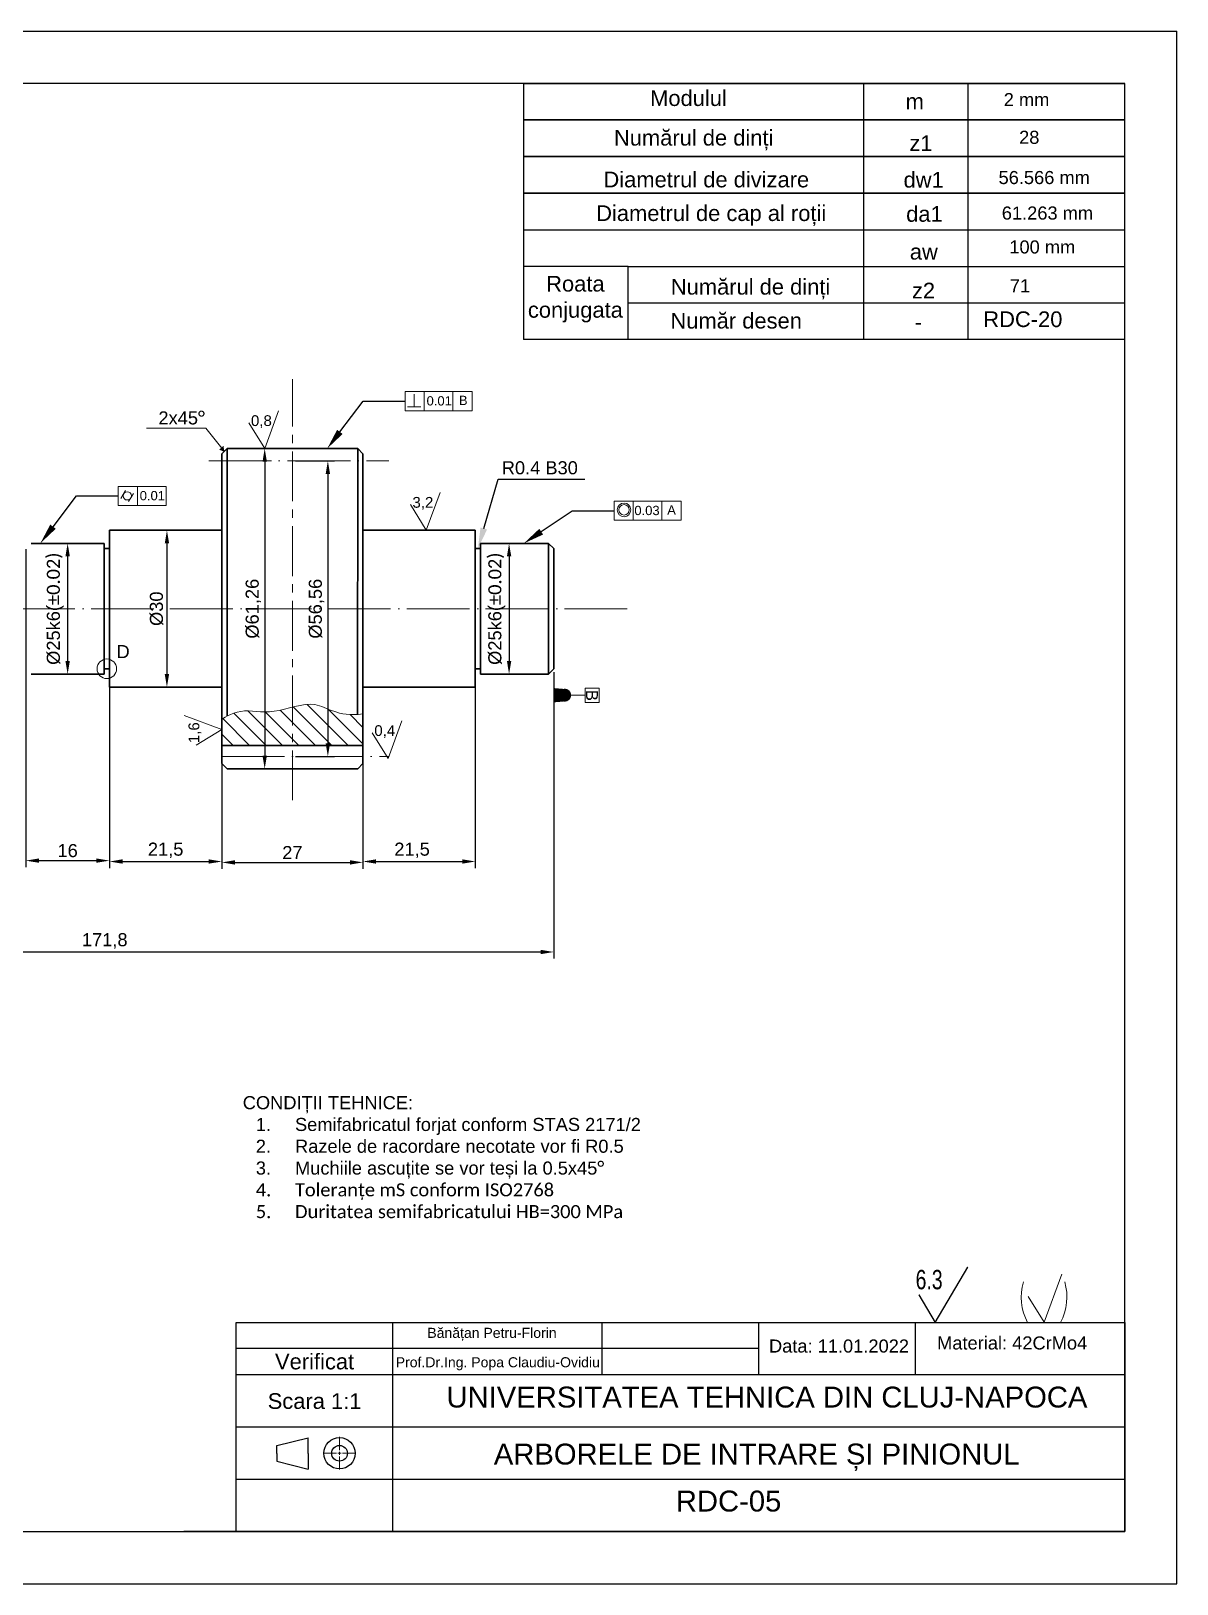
# Model space of a CAD drawing. Header units: millimetres. Extents: x 53 to 473, y 24 to 321.
# Drawn here: x 253.8 to 473.1, y 24.1 to 321.1 of the extents above; entities that cross this region are included whole.
import ezdxf
from ezdxf import colors
from ezdxf.entities.mleader import LeaderData, LeaderLine
from ezdxf.math import Vec2, Vec3

# ---------------------------------------------------------------- set-up
doc = ezdxf.new("R2010")
doc.units = ezdxf.units.MM
doc.header["$LTSCALE"] = 0.5
doc.linetypes.add('ACAD_ISO04W100', pattern=[30, 24, -3, 0, -3])
doc.linetypes.add('CENTER2', pattern=[28.575, 19.05, -3.175, 3.175, -3.175])
for name, color, linetype, lineweight in [('Center line', 150, 'CENTER2', 0), ('Centerline', 7, 'ACAD_ISO04W100', 13), ('Linii groase', 7, 'Continuous', 30), ('Linii subtiri', 7, 'Continuous', 13)]:
    doc.layers.add(name, color=color, linetype=linetype, lineweight=lineweight)
doc.styles.add('SLDTEXTSTYLE0', font='TXT', dxfattribs={"width": 0.75})
doc.styles.get("Standard").update_dxf_attribs({"font": 'arial.ttf'})
doc.dimstyles.new('ISO-25', dxfattribs={"dimtxt": 2.5, "dimasz": 2.5, "dimexe": 1.25, "dimexo": 0.625, "dimtad": 1, "dimtxsty": 'Standard', "dimcen": 2.5, "dimadec": 0, "dimazin": 0, "dimtfac": 1, "dimtmove": 0, "dimatfit": 3, "dimfxl": 1, "dimarcsym": 0})

# ---------------------------------------------------------------- blocks, each defined once
blk = doc.blocks.new('*U3')
at = {"layer": 'Centerline', "color": 0, "linetype": 'CENTER2', "transparency": 16777216}
blk.add_line((0, -62.78), (0, 17.71), dxfattribs=at)
blk = doc.blocks.new('*D4')
at = {"layer": 'Defpoints', "color": 0, "transparency": 16777216}
for p in [(352.85, 223.16), (345.31, 198.16), (352.85, 198.16)]:
    blk.add_point(p, dxfattribs=at)
at = {"layer": 'Linii subtiri', "color": 0, "lineweight": -2, "transparency": 16777216}
for p, q in [((352.22, 223.16), (344.06, 223.16)), ((345.31, 220.66), (345.31, 200.66)), ((352.22, 198.16), (344.06, 198.16))]:
    blk.add_line(p, q, dxfattribs=at)
at = {"layer": 'Linii subtiri', "color": 0, "transparency": 16777216}
for points in [[(344.9, 220.66), (345.73, 220.66), (345.31, 223.16)], [(344.9, 200.66), (345.73, 200.66), (345.31, 198.16)]]:
    blk.add_solid(points, dxfattribs=at)
at = {"layer": 'Linii subtiri', "color": 0, "transparency": 16777216, "insert": (342.96, 210.66), "char_height": 2.5, "attachment_point": 5, "rotation": 90}
blk.add_mtext('%%C25k6({\\fCalibri|b0|i0|c238|p34;±0.02)}', dxfattribs=at)
blk = doc.blocks.new('*U6')
at = {"layer": 'Center line', "color": 0, "linetype": 'CENTER2', "transparency": 16777216}
for p, q in [((0, 0.6), (0, 3.12)), ((-3.12, 0), (-0.6, 0)), ((0.6, 0), (3.12, 0)), ((0, -3.12), (0, -0.6))]:
    blk.add_line(p, q, dxfattribs=at)
at = {"layer": 'Center line', "color": 0, "linetype": 'Continuous', "transparency": 16777216}
for p, q in [((-0.3, 0), (0.3, 0)), ((0, -0.3), (0, 0.3))]:
    blk.add_line(p, q, dxfattribs=at)
blk = doc.blocks.new('SW_SFSYMBOL_0')
at = {"color": 0, "linetype": 'Continuous', "lineweight": 0}
for q in [(9.96, 5.29), (0.59, 0)]:
    blk.add_line((3.72, -5.29), q, dxfattribs=at)
at = {"color": 0, "linetype": 'Continuous', "lineweight": 0, "insert": (0, 4.77), "char_height": 3.704, "attachment_point": 1, "style": 'SLDTEXTSTYLE0'}
blk.add_mtext('6.3', dxfattribs=at)
blk = doc.blocks.new('*D16')
at = {"layer": 'Defpoints', "color": 0, "transparency": 16777216}
for p in [(252.85, 222.66), (268.85, 222.16), (268.85, 162.48)]:
    blk.add_point(p, dxfattribs=at)
at = {"layer": 'Linii subtiri', "color": 0, "lineweight": -2, "transparency": 16777216}
for p, q in [((252.85, 222.04), (252.85, 161.23)), ((268.85, 221.54), (268.85, 161.23)), ((255.35, 162.48), (266.35, 162.48))]:
    blk.add_line(p, q, dxfattribs=at)
at = {"layer": 'Linii subtiri', "color": 0, "transparency": 16777216}
for points in [[(255.35, 162.9), (255.35, 162.07), (252.85, 162.48)], [(266.35, 162.9), (266.35, 162.07), (268.85, 162.48)]]:
    blk.add_solid(points, dxfattribs=at)
at = {"layer": 'Linii subtiri', "color": 0, "transparency": 16777216, "insert": (260.85, 164.38), "char_height": 2.5, "attachment_point": 5}
blk.add_mtext('16', dxfattribs=at)
blk = doc.blocks.new('*D17')
at = {"layer": 'Defpoints', "color": 0, "transparency": 16777216}
for p in [(260.85, 223.16), (260.85, 198.16), (260.85, 198.16)]:
    blk.add_point(p, dxfattribs=at)
at = {"layer": 'Linii subtiri', "color": 0, "lineweight": -2, "transparency": 16777216}
for p, q in [((261.47, 223.16), (262.1, 223.16)), ((260.85, 220.66), (260.85, 200.66)), ((261.47, 198.16), (262.1, 198.16))]:
    blk.add_line(p, q, dxfattribs=at)
at = {"layer": 'Linii subtiri', "color": 0, "transparency": 16777216}
for points in [[(260.43, 220.66), (261.27, 220.66), (260.85, 223.16)], [(260.43, 200.66), (261.27, 200.66), (260.85, 198.16)]]:
    blk.add_solid(points, dxfattribs=at)
at = {"layer": 'Linii subtiri', "color": 0, "transparency": 16777216, "insert": (258.49, 210.66), "char_height": 2.5, "width": 3.6426, "attachment_point": 5, "rotation": 90}
blk.add_mtext('%%C25k6({\\fCalibri|b0|i0|c238|p34;±0.02)}', dxfattribs=at)
blk = doc.blocks.new('*D18')
at = {"layer": 'Defpoints', "color": 0, "transparency": 16777216}
for p in [(268.85, 225.66), (290.35, 225.66), (290.35, 162.31)]:
    blk.add_point(p, dxfattribs=at)
at = {"layer": 'Linii subtiri', "color": 0, "lineweight": -2, "transparency": 16777216}
for p, q in [((268.85, 225.04), (268.85, 161.06)), ((290.35, 225.04), (290.35, 161.06)), ((271.35, 162.31), (287.85, 162.31))]:
    blk.add_line(p, q, dxfattribs=at)
at = {"layer": 'Linii subtiri', "color": 0, "transparency": 16777216}
for points in [[(271.35, 162.73), (271.35, 161.9), (268.85, 162.31)], [(287.85, 162.73), (287.85, 161.9), (290.35, 162.31)]]:
    blk.add_solid(points, dxfattribs=at)
at = {"layer": 'Linii subtiri', "color": 0, "transparency": 16777216, "insert": (279.6, 164.44), "char_height": 2.5, "attachment_point": 5}
blk.add_mtext('21,5', dxfattribs=at)
blk = doc.blocks.new('*D19')
at = {"layer": 'Defpoints', "color": 0, "transparency": 16777216}
for p in [(280.35, 225.66), (279.85, 195.66), (280.35, 195.66)]:
    blk.add_point(p, dxfattribs=at)
at = {"layer": 'Linii subtiri', "color": 0, "lineweight": -2, "transparency": 16777216}
for p, q in [((279.72, 225.66), (278.6, 225.66)), ((279.85, 223.16), (279.85, 198.16)), ((279.72, 195.66), (278.6, 195.66))]:
    blk.add_line(p, q, dxfattribs=at)
at = {"layer": 'Linii subtiri', "color": 0, "transparency": 16777216}
for points in [[(279.43, 223.16), (280.26, 223.16), (279.85, 225.66)], [(279.43, 198.16), (280.26, 198.16), (279.85, 195.66)]]:
    blk.add_solid(points, dxfattribs=at)
at = {"layer": 'Linii subtiri', "color": 0, "transparency": 16777216, "insert": (277.88, 210.66), "char_height": 2.5, "attachment_point": 5, "rotation": 90}
blk.add_mtext('%%C30', dxfattribs=at)
blk = doc.blocks.new('*D20')
at = {"layer": 'Defpoints', "color": 0, "transparency": 16777216}
for p in [(290.35, 240.29), (317.35, 240.29), (317.35, 162.14)]:
    blk.add_point(p, dxfattribs=at)
at = {"layer": 'Linii subtiri', "color": 0, "lineweight": -2, "transparency": 16777216}
for p, q in [((290.35, 239.67), (290.35, 160.89)), ((317.35, 239.67), (317.35, 160.89)), ((292.85, 162.14), (314.85, 162.14))]:
    blk.add_line(p, q, dxfattribs=at)
at = {"layer": 'Linii subtiri', "color": 0, "transparency": 16777216}
for points in [[(292.85, 162.56), (292.85, 161.72), (290.35, 162.14)], [(314.85, 162.56), (314.85, 161.72), (317.35, 162.14)]]:
    blk.add_solid(points, dxfattribs=at)
at = {"layer": 'Linii subtiri', "color": 0, "transparency": 16777216, "insert": (303.85, 164.02), "char_height": 2.5, "attachment_point": 5}
blk.add_mtext('27', dxfattribs=at)
blk = doc.blocks.new('*D21')
at = {"layer": 'Defpoints', "color": 0, "transparency": 16777216}
for p in [(291.35, 241.29), (291.35, 180.04), (298.55, 180.04)]:
    blk.add_point(p, dxfattribs=at)
at = {"layer": 'Linii subtiri', "color": 0, "lineweight": -2, "transparency": 16777216}
for p, q in [((291.97, 241.29), (299.8, 241.29)), ((298.55, 238.79), (298.55, 182.54)), ((291.97, 180.04), (299.8, 180.04))]:
    blk.add_line(p, q, dxfattribs=at)
at = {"layer": 'Linii subtiri', "color": 0, "transparency": 16777216}
for points in [[(298.14, 238.79), (298.97, 238.79), (298.55, 241.29)], [(298.14, 182.54), (298.97, 182.54), (298.55, 180.04)]]:
    blk.add_solid(points, dxfattribs=at)
at = {"layer": 'Linii subtiri', "color": 0, "transparency": 16777216, "insert": (296.39, 210.66), "char_height": 2.5, "attachment_point": 5, "rotation": 90}
blk.add_mtext('%%C61,26', dxfattribs=at)
blk = doc.blocks.new('*D22')
at = {"layer": 'Defpoints', "color": 0, "transparency": 16777216}
for p in [(303.85, 238.94), (303.85, 182.39), (310.64, 182.39)]:
    blk.add_point(p, dxfattribs=at)
at = {"layer": 'Linii subtiri', "color": 0, "lineweight": -2, "transparency": 16777216}
for p, q in [((304.47, 238.94), (311.89, 238.94)), ((310.64, 236.44), (310.64, 184.89)), ((304.47, 182.39), (311.89, 182.39))]:
    blk.add_line(p, q, dxfattribs=at)
at = {"layer": 'Linii subtiri', "color": 0, "transparency": 16777216}
for points in [[(310.22, 236.44), (311.06, 236.44), (310.64, 238.94)], [(310.22, 184.89), (311.06, 184.89), (310.64, 182.39)]]:
    blk.add_solid(points, dxfattribs=at)
at = {"layer": 'Linii subtiri', "color": 0, "transparency": 16777216, "insert": (308.47, 210.66), "char_height": 2.5, "attachment_point": 5, "rotation": 90}
blk.add_mtext('%%C56,56', dxfattribs=at)
blk = doc.blocks.new('*D23')
at = {"layer": 'Defpoints', "color": 0, "transparency": 16777216}
for p in [(182.05, 201.66), (353.85, 199.16), (353.85, 145.01)]:
    blk.add_point(p, dxfattribs=at)
at = {"layer": 'Linii subtiri', "color": 0, "lineweight": -2, "transparency": 16777216}
for p, q in [((182.05, 201.04), (182.05, 143.76)), ((353.85, 198.54), (353.85, 143.76)), ((184.55, 145.01), (351.35, 145.01))]:
    blk.add_line(p, q, dxfattribs=at)
at = {"layer": 'Linii subtiri', "color": 0, "transparency": 16777216}
for points in [[(184.55, 145.42), (184.55, 144.59), (182.05, 145.01)], [(351.35, 145.42), (351.35, 144.59), (353.85, 145.01)]]:
    blk.add_solid(points, dxfattribs=at)
at = {"layer": 'Linii subtiri', "color": 0, "transparency": 16777216, "insert": (267.95, 147.13), "char_height": 2.5, "attachment_point": 5}
blk.add_mtext('171,8', dxfattribs=at)
blk = doc.blocks.new('*D24')
at = {"layer": 'Defpoints', "color": 0, "transparency": 16777216}
for p in [(317.35, 225.66), (338.85, 225.66), (338.85, 162.31)]:
    blk.add_point(p, dxfattribs=at)
at = {"layer": 'Linii subtiri', "color": 0, "lineweight": -2, "transparency": 16777216}
for p, q in [((317.35, 225.04), (317.35, 161.06)), ((338.85, 225.04), (338.85, 161.06)), ((319.85, 162.31), (336.35, 162.31))]:
    blk.add_line(p, q, dxfattribs=at)
at = {"layer": 'Linii subtiri', "color": 0, "transparency": 16777216}
for points in [[(319.85, 162.73), (319.85, 161.9), (317.35, 162.31)], [(336.35, 162.73), (336.35, 161.9), (338.85, 162.31)]]:
    blk.add_solid(points, dxfattribs=at)
at = {"layer": 'Linii subtiri', "color": 0, "transparency": 16777216, "insert": (326.75, 164.44), "char_height": 2.5, "attachment_point": 5}
blk.add_mtext('21,5', dxfattribs=at)

msp = doc.modelspace()

# ---------------------------------------------------------------- hatches: boundary and pattern name
at = {"layer": 'Linii subtiri'}
h = msp.add_hatch(color=256, dxfattribs=at)
h.dxf.hatch_style = 1
h.paths.add_polyline_path([(289.969, 241.082), (290.326, 241.37), (290.849, 240.721)])
h = msp.add_hatch(color=256, dxfattribs=at)
h.dxf.hatch_style = 1
h.paths.add_polyline_path([(290.683, 241.658), (290.326, 241.37), (290.849, 240.721)])
h = msp.add_hatch(dxfattribs=at)
h.set_pattern_fill('ANSI31', color=256, scale=0.7, angle=270)
h.set_pattern_definition([(315, (-29495.2857, 50210.6646), (1.57154482, 1.57154482), [])])
edge = h.paths.add_edge_path()
edge.add_line((317.349, 184.5), (317.349, 190.527))
edge.add_spline(control_points=[(317.349, 190.527), (312.39, 189.877), (309.523, 193.084), (305.342, 192.216), (303.849, 191.84)], knot_values=[0, 0, 0, 0, 1, 1.5576344, 1.5576344, 1.5576344, 1.5576344], degree=3, periodic=0)
edge.add_line((303.849, 191.84), (303.849, 184.5))
edge.add_line((303.849, 184.5), (317.349, 184.5))
edge = h.paths.add_edge_path()
edge.add_spline(control_points=[(303.849, 191.84), (302.665, 191.542), (298.811, 190.436), (293.874, 191.936), (290.349, 189.552), (290.349, 189.552)], knot_values=[1.5576344, 1.5576344, 1.5576344, 1.5576344, 2, 3, 4, 4, 4, 4], degree=3, periodic=0)
edge.add_line((290.349, 189.552), (290.349, 184.5))
edge.add_line((290.349, 184.5), (303.849, 184.5))
edge.add_line((303.849, 184.5), (303.849, 191.84))
h = msp.add_hatch(color=256, dxfattribs=at)
h.dxf.hatch_style = 1
h.paths.add_polyline_path([(355.912, 192.928, 1), (355.912, 195.306), (353.868, 195.485), (353.868, 192.749)])

# ---------------------------------------------------------------- linework, layer by layer
for p, q in [((53.095, 321.142), (473.095, 321.142)), ((473.095, 24.142), (473.095, 321.142)), ((463.095, 311.142), (73.095, 311.142)), ((348.095, 311.142), (348.095, 269.142)), ((348.095, 311.142), (463.095, 311.142)), ((413.095, 311.142), (413.095, 269.142)), ((433.095, 311.142), (433.095, 269.142)), ((463.095, 34.142), (463.095, 311.142)), ((463.095, 262.142), (463.095, 311.142)), ((348.095, 283.142), (463.095, 283.142)), ((368.095, 283.142), (368.095, 283.062)), ((368.095, 276.142), (348.095, 276.142)), ((368.095, 276.142), (463.095, 276.142)), ((368.095, 262.142), (368.095, 276.142)), ((348.095, 269.142), (348.095, 262.142)), ((368.095, 269.142), (463.095, 269.142)), ((413.095, 269.142), (413.095, 262.142)), ((433.095, 269.142), (433.095, 262.142)), ((463.095, 262.142), (348.095, 262.142)), ((426.811, 74.142), (433.054, 84.725)), ((423.689, 79.433), (426.811, 74.142)), ((293.095, 74.142), (463.095, 74.142)), ((293.095, 34.142), (293.095, 74.142)), ((323.095, 34.142), (323.095, 74.142)), ((363.095, 64.142), (363.095, 74.142)), ((393.095, 64.142), (393.095, 74.142)), ((423.095, 64.142), (423.095, 74.142)), ((463.095, 74.142), (463.095, 34.142)), ((393.095, 69.142), (293.095, 69.142)), ((463.095, 64.142), (293.095, 64.142)), ((463.095, 54.142), (293.095, 54.142)), ((300.87, 50.597), (306.87, 52.097)), ((300.87, 49.097), (300.87, 50.597)), ((306.87, 49.097), (306.87, 52.097)), ((300.87, 49.097), (300.87, 47.597)), ((300.87, 47.597), (306.87, 46.097)), ((306.87, 49.097), (306.87, 46.097)), ((463.095, 44.142), (293.095, 44.142)), ((73.095, 34.142), (463.095, 34.142)), ((463.095, 34.142), (283.055, 34.142)), ((53.095, 24.142), (473.095, 24.142))]:
    msp.add_line(p, q)
at = {"color": 7, "linetype": 'Continuous', "lineweight": 18}
for p, q in [((348.095, 311.142), (348.095, 283.142)), ((413.095, 311.142), (413.095, 283.142)), ((433.095, 311.142), (433.095, 283.142)), ((463.095, 283.142), (348.095, 283.142)), ((348.095, 283.142), (348.095, 269.142)), ((368.095, 283.142), (368.095, 283.062)), ((413.095, 283.142), (413.095, 269.142)), ((433.095, 283.142), (433.095, 269.142)), ((368.095, 276.142), (463.095, 276.142)), ((463.095, 269.142), (368.095, 269.142))]:
    msp.add_line(p, q, dxfattribs=at)
at = {"color": 7, "linetype": 'Continuous', "lineweight": 30}
for p, q in [((348.095, 304.142), (463.095, 304.142)), ((348.095, 297.142), (463.095, 297.142)), ((348.095, 290.142), (463.095, 290.142))]:
    msp.add_line(p, q, dxfattribs=at)
for radius in [3, 1.5]:
    msp.add_circle((312.87, 49.129), radius)
at = {"layer": 'Centerline'}
for p, q in [((287.84, 238.944), (322.3, 238.944)), ((367.925, 210.665), (166.617, 210.665)), ((290.349, 182.385), (322.3, 182.385)), ((315.849, 182.385), (315.849, 182.385))]:
    msp.add_line(p, q, dxfattribs=at)
at = {"layer": 'Linii groase'}
for p, q in [((290.349, 240.293), (291.349, 241.293)), ((316.349, 241.293), (291.349, 241.293)), ((291.349, 241.293), (291.397, 190.149)), ((316.349, 241.293), (316.307, 190.426)), ((317.349, 240.293), (316.349, 241.293)), ((290.349, 238.944), (290.349, 240.293)), ((290.349, 236.83), (290.349, 238.944)), ((317.349, 238.944), (317.349, 240.293)), ((317.349, 236.83), (317.349, 238.944)), ((290.349, 210.665), (290.349, 236.83)), ((317.349, 236.83), (317.349, 210.665)), ((267.849, 223.165), (253.849, 223.165)), ((267.849, 222.165), (267.849, 223.165)), ((268.849, 195.665), (268.849, 225.665)), ((280.349, 225.665), (268.849, 225.665)), ((268.849, 210.665), (268.849, 225.665)), ((290.349, 225.665), (280.349, 225.665)), ((290.349, 210.665), (290.349, 225.665)), ((317.349, 210.665), (317.349, 225.665)), ((317.349, 225.665), (327.349, 225.665)), ((327.349, 225.665), (338.849, 225.665)), ((338.849, 225.665), (338.849, 210.665)), ((339.849, 222.165), (339.849, 223.165)), ((339.849, 223.165), (352.849, 223.165)), ((353.849, 222.165), (352.849, 223.165)), ((352.849, 223.165), (352.849, 210.665)), ((268.849, 222.165), (267.849, 222.165)), ((267.849, 222.165), (267.849, 210.665)), ((338.849, 210.665), (338.849, 222.165)), ((338.849, 222.165), (339.849, 222.165)), ((339.849, 222.165), (339.849, 210.665)), ((353.849, 222.165), (353.849, 210.665)), ((353.849, 210.665), (353.849, 222.165)), ((267.849, 199.165), (267.849, 210.665)), ((290.349, 210.665), (290.349, 184.5)), ((317.349, 184.5), (317.349, 210.665)), ((338.849, 195.665), (338.849, 210.665)), ((338.849, 210.665), (338.849, 199.165)), ((338.849, 195.665), (338.849, 210.665)), ((339.849, 199.165), (339.849, 210.665)), ((352.849, 198.165), (352.849, 210.665)), ((353.849, 199.165), (353.849, 210.665)), ((268.849, 199.165), (267.849, 199.165)), ((267.849, 199.165), (267.849, 198.165)), ((338.849, 199.165), (339.849, 199.165)), ((339.849, 199.165), (339.849, 198.165)), ((353.849, 199.165), (352.849, 198.165)), ((267.849, 198.165), (253.849, 198.165)), ((339.849, 198.165), (352.849, 198.165)), ((280.349, 195.665), (268.849, 195.665)), ((290.349, 195.665), (280.349, 195.665)), ((317.349, 195.665), (327.349, 195.665)), ((327.349, 195.665), (338.849, 195.665)), ((290.349, 184.5), (317.349, 184.5)), ((290.349, 184.5), (290.349, 182.385)), ((317.349, 184.5), (317.349, 182.385)), ((290.349, 182.385), (290.349, 181.037)), ((317.349, 182.385), (317.349, 181.037)), ((290.349, 181.037), (291.349, 180.037)), ((316.349, 180.037), (291.349, 180.037)), ((317.349, 181.037), (316.349, 180.037))]:
    msp.add_line(p, q, dxfattribs=at)
at = {"layer": 'Linii subtiri'}
for p, q in [((325.412, 252.194), (325.412, 248.531)), ((329.075, 252.194), (325.412, 252.194)), ((327.151, 251.676), (327.151, 249.245)), ((334.569, 252.194), (329.075, 252.194)), ((329.075, 248.531), (329.075, 252.194)), ((338.232, 252.194), (334.569, 252.194)), ((334.569, 248.531), (334.569, 252.194)), ((338.232, 248.531), (338.232, 252.194)), ((298.555, 241.293), (301.216, 248.487)), ((325.412, 248.531), (329.075, 248.531)), ((327.151, 249.245), (325.871, 249.245)), ((327.151, 249.245), (328.433, 249.245)), ((329.075, 248.531), (334.569, 248.531)), ((334.569, 248.531), (338.232, 248.531)), ((275.923, 245.169), (287.265, 245.169)), ((287.265, 245.169), (290.849, 240.721)), ((298.555, 241.293), (295.529, 246.194)), ((289.969, 241.082), (290.326, 241.37)), ((290.849, 240.721), (289.969, 241.082)), ((290.683, 241.658), (290.326, 241.37)), ((270.524, 234.066), (270.524, 230.403)), ((274.187, 234.066), (270.524, 234.066)), ((271.048, 231.747), (271.948, 233.284)), ((272.525, 231.141), (273.425, 232.677)), ((279.681, 234.066), (274.187, 234.066)), ((274.187, 230.403), (274.187, 234.066)), ((279.681, 230.403), (279.681, 234.066)), ((329.453, 225.665), (332.114, 232.859)), ((270.524, 230.403), (274.187, 230.403)), ((274.187, 230.403), (279.681, 230.403)), ((329.453, 225.665), (326.427, 230.566)), ((365.41, 227.567), (365.41, 231.23)), ((365.41, 231.23), (369.073, 231.23)), ((369.073, 231.23), (374.567, 231.23)), ((369.073, 227.567), (369.073, 231.23)), ((374.567, 231.23), (378.23, 231.23)), ((374.567, 227.567), (374.567, 231.23)), ((378.23, 231.23), (378.23, 227.567)), ((369.073, 227.567), (365.41, 227.567)), ((374.567, 227.567), (369.073, 227.567)), ((378.23, 227.567), (374.567, 227.567)), ((357.101, 194.117), (359.837, 194.117)), ((362.572, 195.485), (359.837, 195.485)), ((359.837, 195.485), (359.837, 194.117)), ((359.837, 194.117), (359.837, 192.749)), ((362.572, 192.749), (362.572, 195.485)), ((290.349, 187.582), (283.155, 190.243)), ((359.837, 192.749), (362.572, 192.749)), ((290.349, 187.582), (285.447, 184.556)), ((322.162, 182.013), (324.823, 189.207)), ((322.162, 182.013), (319.137, 186.914)), ((447.666, 74.221), (451.066, 83.41)), ((447.666, 74.221), (444.641, 79.122))]:
    msp.add_line(p, q, dxfattribs=at)
for centre, radius in [((272.258, 232.247), 0.792), ((367.303, 229.566), 1.304), ((367.303, 229.566), 0.995), ((268.349, 199.165), 1.88)]:
    msp.add_circle(centre, radius, dxfattribs=at)
for centre, radius, start, end in [((355.912, 194.117), 1.189, 270, 90), ((453.497, 79.015), 10.204, 163.49369, 208.52552), ((441.836, 79.015), 10.204, 331.47448, 16.50631)]:
    msp.add_arc(centre, radius, start, end, dxfattribs=at)
msp.add_open_spline([(317.349, 190.527), (312.39, 189.877), (308.708, 193.995), (299.938, 190.093), (293.874, 191.936), (290.349, 189.552), (290.349, 189.552)], degree=3, dxfattribs=at)

# ---------------------------------------------------------------- block references
at = {"color": 7, "linetype": 'Continuous', "lineweight": 0}
msp.add_blockref('SW_SFSYMBOL_0', (423.095, 79.433), dxfattribs=at)
at = {"layer": 'Center line', "linetype": 'CENTER2'}
msp.add_blockref('*U6', (312.87, 49.129), dxfattribs=at)
at = {"layer": 'Centerline', "linetype": 'CENTER2'}
msp.add_blockref('*U3', (303.849, 236.83), dxfattribs=at)

# ---------------------------------------------------------------- texts
at = {"attachment_point": 1}
for s, width, gutter_width, heights, insert, char_height in [('\\pxqc;Modulul', 30, 1, [5.32], (364.632, 309.812), 3), ('m', 30, 1, [0], (421.184, 309.186), 3), ('Numărul de dinți', 34.65736, 1, [5.32], (365.374, 302.243), 3), ('z1', 30, 1, [0], (421.898, 301.216), 3), ('Diametrul de divizare', 44.14201, 1, [5.32], (363.368, 294.248), 3), ('dw1', 30, 1, [0], (420.786, 294.204), 3), ('\\pxt8;Diametrul de cap al roții', 46.15143, 1, [5.32], (361.974, 287.812), 3), ('da1', 30, 1, [0], (421.283, 287.667), 3), ('aw', 30, 1, [0], (421.987, 280.433), 3), ('\\pxqc;Roata conjugata', 17.23936, 1, [12.121], (349.375, 274.319), 3), ('Numărul de dinți', 36.90328, 1, [5.32], (376.255, 273.735), 3), ('z2', 30, 1, [0], (422.391, 273.012), 3), ('Număr desen', 30, 1, [5.32], (376.182, 267.248), 3), ('RDC-20', 30, 1, [5.32], (436.046, 267.527), 3), ('-', 30, 1, [0], (422.93, 266.97), 3), ('\\pxqc;Bănățan Petru-Florin', 40.61245, 0, [4.28], (321.735, 73.125), 1.91972), ('Material: 42CrMo4', 46.17954, 0, [3.929], (427.208, 71.482), 2.5), ('\\pxqc;Verificat', 30, 1, [0], (293.095, 68.181), 3), ('  Data: 11.01.2022', 33.32929, 0, [5.573], (393.095, 70.894), 2.5), ('\\pxqc;Prof.Dr.Ing. Popa Claudiu-Ovidiu', 40.61245, 0, [4.28], (322.842, 67.503), 1.91972), ('\\pxqc;Scara 1:1', 30, 1, [0], (293.095, 60.621), 3), ('\\pxqc;UNIVERSITATEA TEHNICA DIN CLUJ-NAPOCA', 143.10608, 1, [0], (323.095, 61.88), 4), ('ARBORELE DE INTRARE ȘI PINIONUL', 119.27642, 0, [12.569], (342.389, 50.982), 4), ('RDC-05', 119.27642, 0, [12.569], (377.217, 41.992), 4)]:
    msp.add_mtext_dynamic_manual_height_columns(s, width=width, gutter_width=gutter_width, heights=heights, dxfattribs=dict(at, insert=insert, char_height=char_height))
at = {"layer": 'Linii groase'}
for s, width, gutter_width, insert, char_height, attachment_point in [('2 mm', 19.52178, 12.5, (439.953, 309.278), 2.5, 1), ('28', 13.525, 12.5, (442.892, 302.073), 2.5, 1), ('56.566 mm', 20.40097, 12.5, (438.96, 294.378), 2.5, 1), ('61.263 mm', 25.24337, 12.5, (439.579, 287.587), 2.5, 1), ('100 mm', 14.21874, 12.5, (441.021, 281.099), 2.5, 1), ('71', 10.40647, 12.5, (441.124, 273.685), 2.5, 1), ('0.01', 2.35672, 8.89, (329.527, 251.306), 1.7781, 1), ('0.01', 2.35672, 8.89, (274.639, 233.178), 1.7781, 1), ('0.03', 2.35672, 8.89, (374.115, 230.342), 1.7781, 3), ('D', 4.07961, 12.5, (270.207, 203.712), 2.5, 1)]:
    msp.add_mtext_dynamic_manual_height_columns(s, width=width, gutter_width=gutter_width, heights=[0], dxfattribs=dict(at, insert=insert, char_height=char_height, attachment_point=attachment_point))
at = {"layer": 'Linii subtiri'}
for s, width, gutter_width, insert, char_height, attachment_point in [('B', 1.16919, 8.84, (335.716, 251.392), 1.768, 1), ('2x45{\\fCalibri|b0|i0|c238|p34;°}', 9.89533, 12.5, (278.22, 248.401), 2.5, 1), ('0,8', 5.19144, 10.301, (295.922, 247.661), 2.0601, 1), ('R0.4 B30', 17.4735, 12.5, (343.911, 238.866), 2.5, 1), ('3,2', 5.19144, 10.301, (326.819, 232.033), 2.0601, 1), ('A', 1.16919, 8.84, (377.217, 230.428), 1.768, 3), ('0,4', 5.19144, 10.301, (319.529, 188.381), 2.0601, 1), ('\\A1;CONDIȚII TEHNICE:\\P\\pxi-3,l4,t4;1.^ISemifabricatul forjat conform STAS 2171/2\\P2.^IRazele de racordare necotate vor fi R0.5\\P3.^IMuchiile ascuțite se vor teși la 0.5x45{\\A0;\\fCalibri|b0|i0|c238|p34;°\\P4.^IToleran\\fCalibri|b0|i0|c0|p34;ț\\fCalibri|b0|i0|c238|p34;e mS conform ISO2768\\P5.^IDuritatea semifabricatului HB=300 MPa}', 93.08822, 12.5, (294.354, 117.439), 2.5, 1)]:
    msp.add_mtext_dynamic_manual_height_columns(s, width=width, gutter_width=gutter_width, heights=[0], dxfattribs=dict(at, insert=insert, char_height=char_height, attachment_point=attachment_point))
at = {"layer": 'Linii subtiri', "attachment_point": 1}
for s, width, gutter_width, insert, char_height, rotation in [('^IB', 1.71181, 11.382, (362.305, 195.142), 2.2763, 270), ('1,6', 5.19144, 10.301, (283.98, 184.949), 2.0601, 90)]:
    msp.add_mtext_dynamic_manual_height_columns(s, width=width, gutter_width=gutter_width, heights=[0], dxfattribs=dict(at, insert=insert, char_height=char_height, rotation=rotation))

# ---------------------------------------------------------------- dimensions: what is measured, and where the dimension line sits
at = {"layer": 'Linii subtiri'}
for base, p1, p2, text, picture, middle in [((298.555, 180.037), (291.349, 241.293), (291.349, 180.037), '%%C<>', '*D21', (296.386, 210.665)), ((310.639, 182.385), (303.849, 238.944), (303.849, 182.385), '%%C<>', '*D22', (308.471, 210.665)), ((260.849, 198.165), (260.849, 223.165), (260.849, 198.165), '%%C25k6({\\fCalibri|b0|i0|c238|p34;±0.02)}', '*D17', (258.492, 210.665)), ((279.848, 195.665), (280.349, 225.665), (280.349, 195.665), '%%C<>', '*D19', (277.876, 210.665))]:
    dim = msp.add_linear_dim(base=base, p1=p1, p2=p2, angle=90, text=text, dimstyle='ISO-25', dxfattribs=at)
    dim.commit()
    dim.dimension.update_dxf_attribs({"geometry": picture, "text_midpoint": middle})
for base, p1, p2, picture, middle in [((317.349, 162.141), (290.349, 240.293), (317.349, 240.293), '*D20', (303.849, 162.141)), ((290.349, 162.312), (268.849, 225.665), (290.349, 225.665), '*D18', (279.599, 162.312)), ((338.849, 162.312), (317.349, 225.665), (338.849, 225.665), '*D24', (326.751, 162.312)), ((268.849, 162.483), (252.849, 222.665), (268.849, 222.165), '*D16', (260.849, 162.483)), ((353.849, 145.007), (182.049, 201.665), (353.849, 199.165), '*D23', (267.949, 145.007))]:
    dim = msp.add_linear_dim(base=base, p1=p1, p2=p2, dimstyle='ISO-25', dxfattribs=at)
    dim.commit()
    dim.dimension.update_dxf_attribs({"geometry": picture, "text_midpoint": middle, "dimtype": 160})
dim = msp.add_linear_dim(base=(345.312, 198.165), p1=(352.849, 223.165), p2=(352.849, 198.165), angle=270, text='%%C<>k6({\\fCalibri|b0|i0|c238|p34;±0.02)}', dimstyle='ISO-25', dxfattribs=at)
dim.commit()
dim.dimension.update_dxf_attribs({"geometry": '*D4', "text_midpoint": (345.312, 210.665), "dimtype": 160})

# ---------------------------------------------------------------- leaders
ml = msp.add_multileader_mtext('Standard', dxfattribs=at)
ml.set_content('', color=256)
ml.set_leader_properties()
ml.build(insert=Vec2(0, 0))
ctx = ml.context
ctx.base_point, ctx.plane_origin = Vec3(325.412, 250.362), Vec3(310.517, 241.293)
notes = []
notes.append((ctx, [(0, (1, 1, 0), (317.412, 250.362), (1, 0), 8, [(0, [(310.517, 241.293)], 0, [])])]))
ctx.mtext.insert, ctx.mtext.flow_direction = Vec3(327.412, 252.362), 5
ml = msp.add_multileader_mtext('Standard', dxfattribs=at)
ml.set_content('', color=256)
ml.set_leader_properties()
ml.build(insert=Vec2(0, 0))
ctx = ml.context
ctx.base_point, ctx.plane_origin = Vec3(359.785, 235.407), Vec3(339.349, 222.165)
notes.append((ctx, [(0, (1, 1, 0), (343.231, 235.407), (1, 0), 16.554, [(0, [(339.349, 222.165)], 0, [])])]))
ctx.mtext.insert, ctx.mtext.flow_direction = Vec3(361.785, 237.407), 5
ml = msp.add_multileader_mtext('Standard', dxfattribs=at)
ml.set_content('', color=256)
ml.set_leader_properties()
ml.build(insert=Vec2(0, 0))
ctx = ml.context
ctx.base_point, ctx.plane_origin = Vec3(270.524, 232.234), Vec3(255.629, 223.165)
notes.append((ctx, [(0, (1, 1, 0), (262.524, 232.234), (1, 0), 8, [(0, [(255.629, 223.165)], 0, [])])]))
ctx.mtext.insert, ctx.mtext.flow_direction = Vec3(272.524, 234.234), 5
ml = msp.add_multileader_mtext('Standard', dxfattribs=at)
ml.set_content('', color=256)
ml.set_leader_properties()
ml.build(insert=Vec2(0, 0))
ctx = ml.context
ctx.base_point, ctx.plane_origin = Vec3(365.41, 229.398), Vec3(348.143, 223.165)
notes.append((ctx, [(0, (1, 1, 0), (357.41, 229.398), (1, 0), 8, [(0, [(348.143, 223.165)], 0, [])])]))
ctx.mtext.insert, ctx.mtext.flow_direction = Vec3(367.41, 231.398), 5
for ctx, leaders in notes:
    for number, flags, end, landing, length, lines in leaders:
        leader = LeaderData()
        leader.index, (leader.has_last_leader_line, leader.has_dogleg_vector, leader.attachment_direction) = number, flags
        leader.last_leader_point, leader.dogleg_vector, leader.dogleg_length = Vec3(end), Vec3(landing), length
        for number, points, colour, breaks in lines:
            line = LeaderLine()
            line.index, line.vertices, line.color, line.breaks = number, Vec3.list(points), colors.encode_raw_color(colour), breaks
            leader.lines.append(line)
        ctx.leaders.append(leader)

doc.saveas('drawing.dxf')
